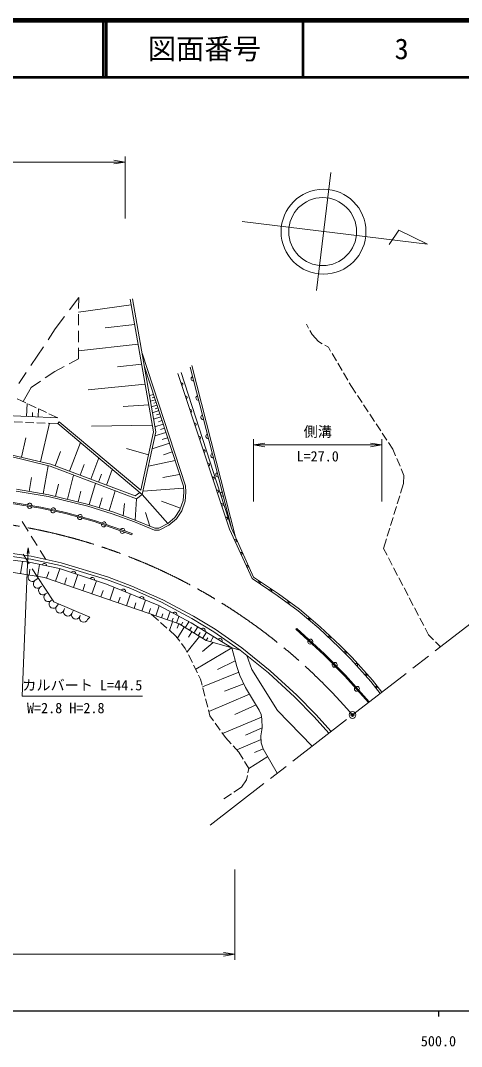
# Model space of a CAD drawing. Units: millimetres at full size, sheet at 1:1000; details may follow other scales. Extents: x 40000 to 680000, y 20000 to 380000.
# Drawn here: x 494105 to 572075, y 198715 to 380000 of the extents above; entities that cross this region are included whole.
import ezdxf
from ezdxf.enums import TextEntityAlignment as Align

# ---------------------------------------------------------------- set-up
doc = ezdxf.new("R2010")
doc.units = ezdxf.units.MM
doc.header["$LTSCALE"] = 1000
doc.header["$PDMODE"] = 32
doc.header["$PDSIZE"] = 500
doc.linetypes.add('CHAIN', pattern=[18.5, 12, -1.5, 3.5, -1.5])
for name, color, linetype, lineweight in [('M-BGD', 7, 'Continuous', 13), ('M-BMK', 2, 'CHAIN', 13), ('M-BMK-SRVR', 3, 'Continuous', 13), ('M-STR-HTXT', 7, 'Continuous', 13), ('M-TTL', 2, 'Continuous', 140), ('M-TTL-BAND', 7, 'Continuous', 25), ('M-TTL-LINE', 7, 'Continuous', 50)]:
    doc.layers.add(name, color=color, linetype=linetype, lineweight=lineweight)
doc.layers.add('M-OTRS', color=6, linetype='Continuous')
doc.layers.add('M-TTL-TXT', color=7, linetype='Continuous')
doc.styles.add('ＭＳ ゴシック', font='')
doc.styles.get('ＭＳ ゴシック').set_extended_font_data('MS Gothic')

# ---------------------------------------------------------------- blocks, each defined once
blk = doc.blocks.new('open_arrow')
at = {"color": 0, "linetype": 'Continuous', "lineweight": -2}
blk.add_lwpolyline([(7.5, 1.25), (0, 0), (7.5, -1.25)], dxfattribs=at)

msp = doc.modelspace()

# ---------------------------------------------------------------- linework, layer by layer
at = {"layer": 'M-BGD'}
for p, q in [((502775, 328891), (504397, 331081)), ((504397, 331081), (504386, 329141)), ((504381, 328141), (504370, 326141)), ((513687, 329765), (504382, 328465)), ((500261, 325496), (501883, 327686)), ((544676, 326342), (545048, 325651)), ((498987, 323594), (500261, 325496)), ((504364, 325141), (504353, 323141)), ((514298, 326281), (509090, 325707)), ((545285, 325211), (545657, 324520)), ((545657, 324520), (546779, 323258)), ((514909, 322796), (504345, 321641)), ((546779, 323258), (547449, 322879)), ((495927, 319024), (498153, 322348)), ((504347, 322141), (504337, 320201)), ((547884, 322632), (548555, 322253)), ((548555, 322253), (548939, 321601)), ((549192, 321170), (549953, 319878)), ((504337, 320201), (502699, 319336)), ((515530, 319257), (511240, 318790)), ((524424, 319062), (532119, 288704)), ((550207, 319447), (550968, 318154)), ((493819, 315876), (495093, 317778)), ((500177, 318004), (498487, 316853)), ((501815, 318869), (500177, 318004)), ((531409, 290272), (524074, 318758)), ((551222, 317723), (551983, 316431)), ((497661, 316290), (495971, 315138)), ((516150, 315717), (506058, 314765)), ((552237, 316000), (552621, 315348)), ((495971, 315138), (494560, 312654)), ((517607, 313946), (516907, 313717)), ((552621, 315348), (553394, 314175)), ((553669, 313758), (554495, 312505)), ((493518, 313141), (495058, 312421)), ((495191, 310039), (495292, 312311)), ((495511, 312209), (496870, 311574)), ((516781, 312122), (512227, 311785)), ((517918, 312995), (517082, 312722)), ((518229, 312045), (517256, 311727)), ((517763, 313471), (517413, 313356)), ((518073, 312520), (517655, 312383)), ((554770, 312088), (555596, 310836)), ((496198, 309994), (496230, 310713)), ((497204, 309950), (497269, 311388)), ((497323, 311362), (498682, 310727)), ((499135, 310515), (500676, 309795)), ((518547, 311072), (517435, 310708)), ((518388, 311559), (517902, 311400)), ((518729, 310516), (518173, 310334)), ((555871, 310418), (556696, 309166)), ((492982, 309071), (494481, 309015)), ((494980, 308996), (496479, 308940)), ((496979, 308922), (498478, 308866)), ((497653, 302049), (499232, 308838)), ((498978, 308847), (500694, 308783)), ((500694, 308783), (500951, 309089)), ((517411, 308527), (506654, 308350)), ((518911, 309960), (517639, 309544)), ((519327, 308688), (517872, 308212)), ((519119, 309324), (518483, 309116)), ((556972, 308749), (557797, 307496)), ((519803, 307233), (517873, 306602)), ((519565, 307961), (518838, 307723)), ((558073, 307079), (558898, 305826)), ((494259, 302838), (495048, 306233)), ((502779, 300379), (504685, 305433)), ((520434, 305303), (517371, 304301)), ((520119, 306268), (519154, 305952)), ((559173, 305409), (559947, 304236)), ((500252, 301333), (501205, 303860)), ((516740, 303282), (512858, 304354)), ((520935, 303772), (519404, 303271)), ((559947, 304236), (560433, 303086)), ((498119, 296377), (498976, 301331)), ((504649, 299674), (505355, 301544)), ((506520, 298968), (507931, 302709)), ((521436, 302240), (516708, 301256)), ((560628, 302625), (561212, 301244)), ((495642, 296805), (496071, 299282)), ((502422, 295398), (503466, 299687)), ((507905, 298446), (508427, 299830)), ((509289, 297923), (510334, 300693)), ((522231, 299810), (519284, 299260)), ((561407, 300783), (561894, 299633)), ((561894, 299633), (561832, 298169)), ((500278, 295920), (500799, 298065)), ((506228, 294464), (507388, 298208)), ((522941, 297363), (515749, 296856)), ((561832, 298169), (561317, 296507)), ((504326, 294935), (504790, 296838)), ((507993, 293918), (508540, 295683)), ((509758, 293371), (510852, 296901)), ((520140, 291100), (515601, 296245)), ((561169, 296029), (560725, 294597)), ((512262, 292502), (512501, 294685)), ((514400, 291730), (514596, 295488)), ((522404, 293844), (519006, 295049)), ((560577, 294119), (560133, 292686)), ((516966, 290670), (516176, 293091)), ((559986, 292209), (559542, 290776)), ((494409, 291453), (495467, 289756)), ((559394, 290298), (558950, 288865)), ((495995, 288907), (497053, 287209)), ((513840, 289329), (513775, 289140)), ((558802, 288388), (558287, 286726)), ((558287, 286726), (558921, 285511)), ((494586, 285685), (495648, 283991)), ((497581, 286360), (498573, 284769)), ((559152, 285068), (559845, 283737)), ((494117, 282256), (494465, 284421)), ((495608, 282017), (495779, 283081)), ((496180, 283143), (497029, 281788)), ((497099, 281777), (497441, 283907)), ((500278, 280907), (501047, 283140)), ((560076, 283294), (560770, 281964)), ((496666, 281027), (497237, 281476)), ((498714, 281445), (499099, 282562)), ((501873, 280357), (502266, 281497)), ((503469, 279807), (504254, 282086)), ((506725, 278685), (507526, 281011)), ((561001, 281520), (561694, 280190)), ((497593, 279848), (497831, 280035)), ((505097, 279246), (505497, 280409)), ((508312, 278139), (508702, 279272)), ((509899, 277592), (510680, 279859)), ((561925, 279747), (562618, 278417)), ((498519, 278668), (498935, 278920)), ((499446, 277489), (499594, 277605)), ((511364, 277087), (511724, 278133)), ((512829, 276582), (513550, 278675)), ((515533, 275651), (516198, 277582)), ((562849, 277973), (563543, 276643)), ((500373, 276309), (500804, 276951)), ((501774, 275775), (501895, 276092)), ((503176, 275240), (503450, 275816)), ((514181, 276117), (514513, 277082)), ((516774, 275223), (517080, 276110)), ((518016, 274795), (518627, 276569)), ((563774, 276200), (564467, 274870)), ((504577, 274705), (504664, 274932)), ((505978, 274170), (506334, 274579)), ((517262, 275055), (518486, 273975)), ((519032, 274445), (519282, 275171)), ((520048, 274095), (520548, 275546)), ((520993, 273769), (520463, 272231)), ((520879, 273809), (521083, 274402)), ((521710, 273523), (522119, 274710)), ((523240, 272705), (523891, 273766)), ((564698, 274426), (565391, 273096)), ((518861, 273644), (519986, 272652)), ((520361, 272321), (521585, 271241)), ((522070, 273398), (521805, 272629)), ((523050, 272821), (521858, 270879)), ((522497, 273161), (522823, 273691)), ((524409, 271987), (523813, 271016)), ((524001, 272237), (524335, 272781)), ((524763, 271769), (525431, 272858)), ((542800, 272432), (542934, 272580)), ((565623, 272653), (566256, 271438)), ((521585, 271241), (522263, 270342)), ((525768, 271152), (523552, 268426)), ((525529, 271299), (525864, 271846)), ((526294, 270829), (526966, 271923)), ((526959, 270430), (527232, 270926)), ((527707, 270221), (528238, 271148)), ((566256, 271438), (567127, 270560)), ((567479, 270205), (568349, 269327)), ((522565, 269943), (523244, 269044)), ((523244, 269044), (523595, 268341)), ((531497, 269162), (525078, 265368)), ((528159, 270095), (526277, 268503)), ((523818, 267894), (524487, 266552)), ((532072, 266862), (528941, 265302)), ((524711, 266104), (525380, 264762)), ((532687, 264845), (526297, 262263)), ((525604, 264315), (525954, 263611)), ((525954, 263611), (526224, 262550)), ((526347, 262065), (526717, 260611)), ((533592, 262813), (530156, 261516)), ((526840, 260127), (527209, 258673)), ((534611, 260955), (527398, 257929)), ((527332, 258188), (527602, 257127)), ((535746, 259063), (532025, 257403)), ((527602, 257127), (528241, 256233)), ((528532, 255826), (529405, 254607)), ((536734, 256900), (529835, 254006)), ((529696, 254200), (530336, 253306)), ((536811, 255028), (533893, 253727)), ((530336, 253306), (531341, 252211)), ((536632, 252940), (532328, 251135)), ((531679, 251843), (532684, 250747)), ((532684, 250747), (533447, 249506)), ((537029, 251336), (535461, 250636)), ((533709, 249080), (534472, 247838)), ((537824, 249927), (534472, 247838)), ((534233, 246576), (534086, 245805)), ((534472, 247838), (534326, 247067)), ((534086, 245805), (533175, 244543)), ((531407, 243371), (530055, 242475)), ((533175, 244543), (531824, 243647))]:
    msp.add_line(p, q, dxfattribs=at)
for points in [[(500694, 308783), (515618, 296258), (518029, 307319), (513909, 330819)], [(500951, 309089), (515368, 296990), (517622, 307327), (513515, 330750)], [(493336, 296848), (499014, 295867), (506025, 294161), (510325, 292829), (514274, 291404), (517779, 289955), (518620, 289963), (520334, 290804), (521658, 291972), (522608, 293374), (523216, 295088), (523340, 296677), (523263, 297783), (515587, 321248)], [(493387, 297195), (499086, 296210), (506118, 294499), (510436, 293161), (514400, 291730), (517847, 290305), (518537, 290312), (520137, 291097), (521393, 292205), (522293, 293534), (522871, 295161), (522990, 296678), (522916, 297715), (516012, 318822)], [(557696, 261081), (556055, 263224), (552518, 267181), (550400, 269300), (546832, 272603), (543187, 275703), (539510, 278398), (535039, 281405), (531082, 290144), (521916, 317621)], [(557974, 261293), (556325, 263448), (552773, 267422), (550643, 269552), (547065, 272864), (543404, 275978), (539712, 278684), (535317, 281639), (531409, 290272), (522498, 317803)], [(483158, 311438), (490184, 310262), (500676, 309795)], [(364892, 307701), (370270, 306175), (375857, 304866), (381184, 303488), (386728, 302107), (391768, 301146), (395460, 300841), (399172, 301005), (407612, 302010), (414103, 302547), (418273, 302827), (433899, 302127), (441058, 300378), (449712, 298694), (455776, 297711), (490290, 295024), (497661, 293834), (502043, 292878), (507126, 291456), (513775, 289140)], [(364947, 307893), (370320, 306369), (375905, 305060), (381233, 303682), (386771, 302303), (391795, 301345), (395464, 301041), (399156, 301205), (407592, 302209), (414088, 302747), (418271, 303027), (433927, 302326), (441101, 300574), (449747, 298891), (455800, 297910), (490314, 295222), (497698, 294031), (502092, 293073), (507186, 291647), (513840, 289329)], [(459474, 303433), (480783, 304368), (491906, 303059), (499361, 301236), (514596, 295488), (515618, 296258)], [(480783, 304368), (492604, 303223), (499479, 301624), (514388, 296000), (515185, 296622)], [(362314, 299707), (369773, 296827), (376640, 295275), (381379, 294352), (384377, 293913), (392439, 293085), (406951, 292352), (455771, 289089), (475158, 287197), (489332, 285773), (495916, 284842), (501183, 283682), (509304, 281238), (513621, 279614), (519024, 277209), (524418, 274325), (528273, 272004), (532965, 268752), (537939, 264731), (542591, 260451), (545941, 257031), (548667, 254042)], [(362494, 300173), (369919, 297307), (376743, 295764), (381463, 294845), (384438, 294409), (392477, 293583), (406981, 292851), (455812, 289587), (475207, 287695), (489392, 286269), (496005, 285334), (501309, 284166), (509465, 281712), (513811, 280077), (519244, 277658), (524666, 274760), (528545, 272424), (533265, 269152), (538266, 265109), (542939, 260810), (546304, 257375), (549037, 254379)], [(476984, 287013), (478245, 286034), (481763, 284240), (498321, 281581), (522161, 273367), (526931, 270438), (532965, 268752)], [(531497, 269162), (524286, 273556), (518537, 276617), (509307, 280426), (500988, 283160), (495660, 284282), (483625, 285684), (477629, 286513)], [(497029, 281788), (500019, 277288), (506334, 274579)], [(555616, 259471), (551410, 264207), (547738, 267946), (542800, 272432)], [(555766, 259604), (551556, 264343), (547877, 268090), (542934, 272580)], [(531497, 269162), (532324, 265855), (532900, 264250), (533913, 262147), (535300, 259779), (536328, 258128), (536655, 257349), (536795, 256554), (536811, 255028), (536624, 253594), (536639, 252348), (537029, 251336), (539485, 246985)], [(534138, 267803), (534992, 265337), (539572, 258069), (545680, 251781)]]:
    msp.add_lwpolyline(points, dxfattribs=at)
for centre, radius, start, end in [((522544, 315740), 250, 288.44835, 108.44835), ((524659, 316699), 404, 112.06726, 276.81096), ((525532, 313309), 404, 112.06726, 276.81096), ((523335, 313369), 250, 288.44835, 108.44835), ((524126, 310997), 250, 288.44835, 108.44835), ((526405, 309920), 404, 112.06726, 276.81096), ((524917, 308626), 250, 288.44835, 108.44835), ((525708, 306254), 250, 288.44835, 108.44835), ((527278, 306530), 404, 112.06726, 276.81096), ((526499, 303883), 250, 288.44835, 108.44835), ((528150, 303141), 404, 112.06726, 276.81096), ((527290, 301511), 250, 288.44835, 108.44835), ((528082, 299139), 250, 288.44835, 108.44835), ((529023, 299751), 404, 112.06726, 276.81096), ((528873, 296768), 250, 288.44835, 108.44835), ((529896, 296362), 404, 112.06726, 276.81096), ((495712, 294203), 404, 178.4601, 343.2038), ((495725, 294295), 404, 358.4601, 163.2038), ((499884, 293499), 404, 355.32542, 160.06912), ((529664, 294396), 250, 288.44835, 108.44835), ((499864, 293409), 404, 175.32542, 340.06912), ((504599, 292219), 404, 171.99565, 336.73935), ((504624, 292308), 404, 351.99565, 156.73935), ((530455, 292025), 250, 288.44835, 108.44835), ((508815, 290924), 404, 168.4188, 333.1625), ((508843, 291013), 404, 348.4188, 153.1625), ((512148, 289861), 404, 348.4188, 153.1625), ((512120, 289773), 404, 168.4188, 333.1625), ((532030, 288052), 250, 294.35925, 114.35925), ((533061, 285774), 250, 294.35925, 114.35925), ((498313, 283668), 404, 355.73949, 160.48319), ((534092, 283497), 250, 294.35925, 114.35925), ((496203, 281617), 750, 147.29984, 308.15348), ((497129, 280438), 750, 128.15348, 308.15348), ((503468, 282288), 404, 349.43495, 154.17865), ((506793, 281196), 404, 349.43495, 154.17865), ((498056, 279258), 750, 128.15348, 308.15348), ((512284, 279139), 404, 345.20426, 149.94796), ((536238, 280599), 250, 326.0802, 146.0802), ((538312, 279204), 250, 326.0802, 146.0802), ((498983, 278079), 750, 128.15348, 308.15348), ((499909, 276899), 750, 128.15348, 308.15348), ((515519, 277804), 404, 345.20426, 149.94796), ((501073, 276042), 750, 159.11622, 339.11622), ((502475, 275507), 750, 159.11622, 339.11622), ((541349, 277050), 250, 323.75669, 143.75669), ((503876, 274973), 750, 159.11622, 339.11622), ((505278, 274438), 750, 159.11622, 339.11622), ((521386, 275039), 404, 339.59194, 144.33564), ((545010, 274153), 250, 319.62125, 139.62125), ((526369, 272224), 404, 336.27593, 141.01963), ((529358, 270402), 404, 336.27593, 141.01963), ((545305, 270229), 404, 145.37246, 310.11616), ((545370, 270295), 404, 325.37246, 130.11616), ((548616, 270951), 250, 317.20759, 137.20759), ((551459, 268241), 250, 315, 135), ((549678, 266179), 404, 322.1062, 126.8499), ((549612, 266114), 404, 142.1062, 306.8499), ((553454, 266135), 250, 311.78718, 131.78718), ((555120, 264271), 250, 311.78718, 131.78718), ((553553, 261875), 404, 139.24548, 303.98918), ((553621, 261938), 404, 319.24548, 123.98918), ((556875, 262153), 250, 307.43445, 127.43445)]:
    msp.add_arc(centre, radius, start, end, dxfattribs=at)
at = {"layer": 'M-BMK'}
for p, q in [((552798, 257290), (577965, 276769)), ((527631, 237811), (552798, 257290))]:
    msp.add_line(p, q, dxfattribs=at)
msp.add_arc((476989, 192075), 100000, 40.70411, 87.00973, dxfattribs=at)
at = {"layer": 'M-BMK-SRVR'}
for p, q in [((548951, 353146), (546422, 332297)), ((533291, 344468), (566083, 340489)), ((560967, 342929), (559308, 340429)), ((566083, 340489), (560967, 342929))]:
    msp.add_line(p, q, dxfattribs=at)
for centre, radius in [((547681, 342679), 7501), ((547526, 342707), 6000), ((552798, 257290), 600)]:
    msp.add_circle(centre, radius, dxfattribs=at)
at = {"layer": 'M-OTRS'}
msp.add_point((552798, 257290), dxfattribs=at)
at = {"layer": 'M-STR-HTXT'}
for p, q in [((512617, 345000), (512617, 356000)), ((458790, 355000), (512617, 355000)), ((535317, 295000), (535317, 306000)), ((535317, 305000), (557972, 305000)), ((557972, 295000), (557972, 306000)), ((532000, 230000), (532000, 214000)), ((281461, 215000), (532000, 215000))]:
    msp.add_line(p, q, dxfattribs=at)
msp.add_lwpolyline([(495488, 286814), (494404, 260591), (515654, 260591)], dxfattribs=at)
at = {"layer": 'M-TTL'}
msp.add_line((680000, 380000), (40000, 380000), dxfattribs=at)
at = {"layer": 'M-TTL-BAND'}
for p, q in [((40000, 205000), (579000, 205000)), ((568000, 205000), (568000, 204000))]:
    msp.add_line(p, q, dxfattribs=at)
at = {"layer": 'M-TTL-LINE'}
for p, q in [((508747, 380000), (508747, 370000)), ((509247, 380000), (509247, 370000)), ((543997, 380000), (543997, 370000)), ((40000, 370000), (680000, 370000))]:
    msp.add_line(p, q, dxfattribs=at)

# ---------------------------------------------------------------- block references
at = {"layer": 'M-STR-HTXT'}
for p, xscale, yscale, rotation in [((512617, 355000), 267, 267, 180), ((557972, 305000), 267, 267, 180), ((495488, 286814), 133, 133, 267.6), ((532000, 215000), 267, 267, 180)]:
    msp.add_blockref('open_arrow', p, dxfattribs=dict(at, xscale=xscale, yscale=yscale, rotation=rotation))
at = {"layer": 'M-STR-HTXT', "xscale": 267, "yscale": 267}
msp.add_blockref('open_arrow', (535317, 305000), dxfattribs=at)

# ---------------------------------------------------------------- texts
at = {"layer": 'M-STR-HTXT', "style": 'ＭＳ ゴシック'}
for s, p in [('側溝', (546665, 305902)), ('L=27.0', (546645, 301538)), ('カルバート L=44.5', (505029, 261091)), ('W=2.8 H=2.8', (502107, 257055))]:
    msp.add_text(s, height=1833, dxfattribs=at).set_placement(p, align=Align.BOTTOM_CENTER)
at = {"layer": 'M-TTL-BAND', "style": 'ＭＳ ゴシック'}
msp.add_text('500.0', height=1833, dxfattribs=at).set_placement((568000, 198195), align=Align.BOTTOM_CENTER)
at = {"layer": 'M-TTL-TXT', "style": 'ＭＳ ゴシック'}
for s, p in [('図面番号', (526622, 375000)), ('3', (561497, 375000))]:
    msp.add_text(s, height=3666, dxfattribs=at).set_placement(p, align=Align.MIDDLE_CENTER)

doc.saveas('drawing.dxf')
